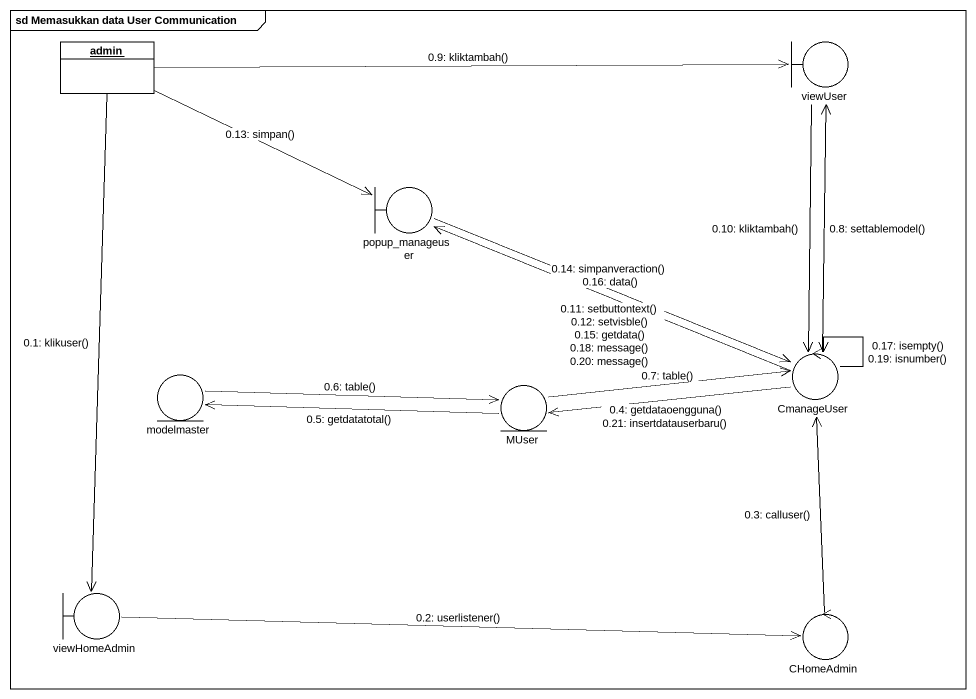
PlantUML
@startuml
mainframe sd Memasukkan data User Communication
allowmixing
hide circle
hide empty members
object admin
boundary viewUser
boundary popup_manageuser
control CmanageUser
entity modelmaster
entity MUser
boundary viewHomeAdmin
control CHomeAdmin
admin --> viewHomeAdmin : 0.1: klikuser()
viewHomeAdmin -right-> CHomeAdmin : 0.2: userlistener()
CHomeAdmin -up-> CmanageUser : 0.3: calluser()
CmanageUser -left-> MUser : 0.4: getdataoengguna()\n0.21: insertdatauserbaru()
MUser -left-> modelmaster : 0.5: getdatatotal()
modelmaster -right-> MUser : 0.6: table()
MUser -right-> CmanageUser : 0.7: table()
CmanageUser -up-> viewUser : 0.8: settablemodel()
admin -right-> viewUser : 0.9: kliktambah()
viewUser --> CmanageUser : 0.10: kliktambah()
CmanageUser -left-> popup_manageuser : 0.11: setbuttontext()\n0.12: setvisble()\n0.15: getdata()\n0.18: message()\n0.20: message()
admin -right-> popup_manageuser : 0.13: simpan()
popup_manageuser -right-> CmanageUser : 0.14: simpanveraction()\n0.16: data()
CmanageUser --> CmanageUser : 0.17: isempty()\n0.19: isnumber()
@enduml
